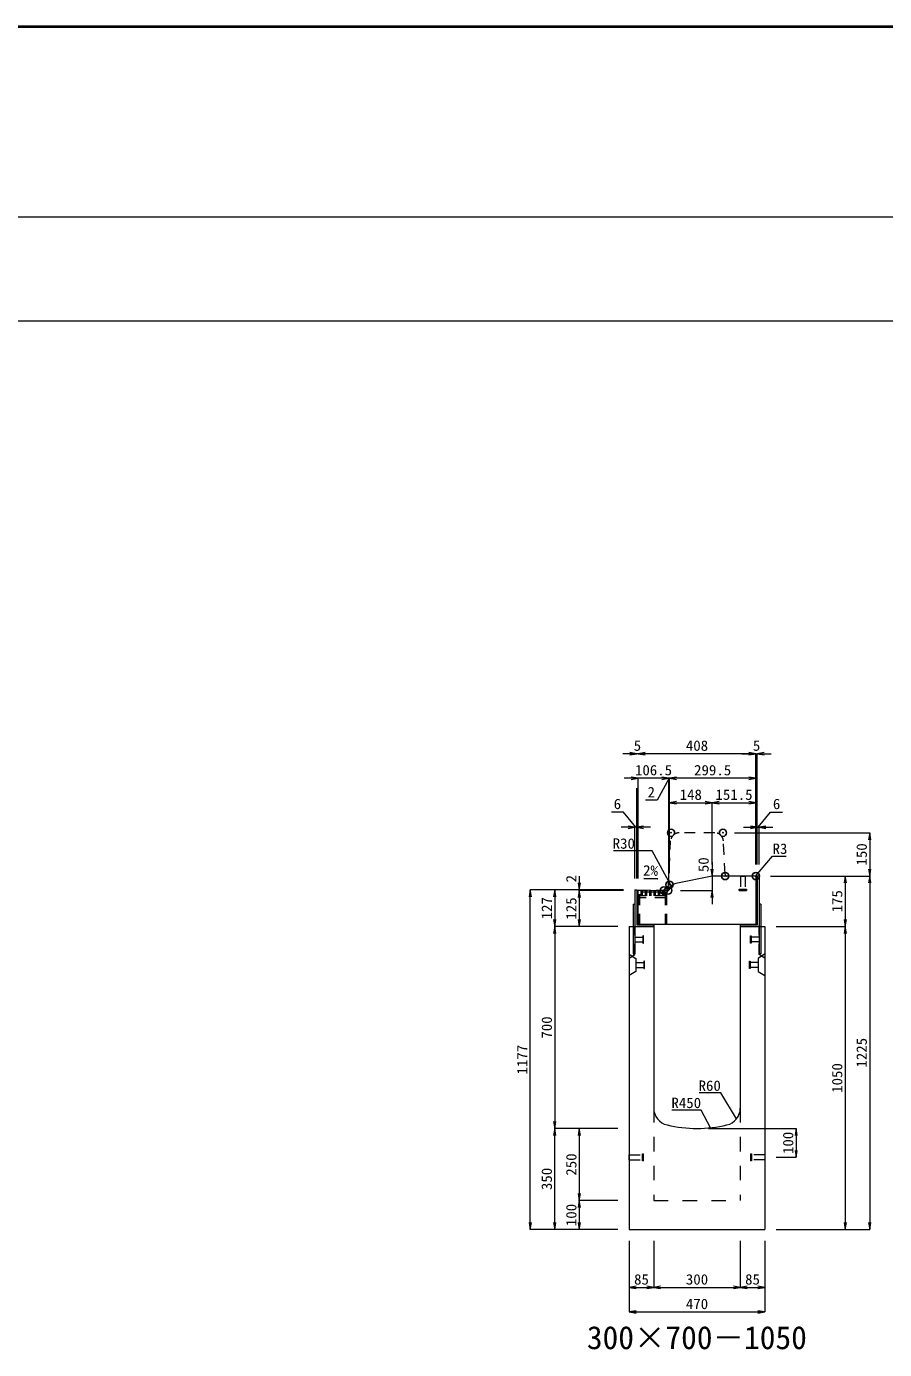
# Model space of a CAD drawing. Units: millimetres at full size. Extents: x -1809 to 57027, y -20349 to 17321.
# Drawn here: x 15075 to 18050, y -6112 to -1526 of the extents above; entities that cross this region are included whole.
import ezdxf
from ezdxf.enums import TextEntityAlignment as Align

# ---------------------------------------------------------------- set-up
doc = ezdxf.new("R2010")
doc.units = ezdxf.units.MM
doc.header["$LTSCALE"] = 50
doc.header["$PDMODE"] = 32
doc.header["$PDSIZE"] = 25
doc.linetypes.add('USER1', pattern=[2, 1, -1])
doc.linetypes.add('USER2', pattern=[1.35, 0.75, -0.6])
for name, color, linetype, lineweight in [('インサート', 3, 'USER2', 9), ('グレーチング', 7, 'USER2', 5), ('受枠', 3, 'Continuous', 5), ('図枠', 7, 'Continuous', 5), ('寸法線', 7, 'Continuous', 13), ('引出線', 4, 'Continuous', 13), ('本体', 2, 'Continuous', 13)]:
    doc.layers.add(name, color=color, linetype=linetype, lineweight=lineweight)
doc.layers.add('作業エリア', color=11, linetype='Continuous')
doc.layers.add('文字', color=7, linetype='Continuous')
doc.styles.add('ＭＳ 明朝', font='')
doc.styles.get('ＭＳ 明朝').set_extended_font_data('MS Mincho')

# ---------------------------------------------------------------- blocks, each defined once
blk = doc.blocks.new('open_arrow')
at = {"color": 0, "linetype": 'Continuous', "lineweight": -2}
blk.add_lwpolyline([(7.5, 1.25), (0, 0), (7.5, -1.25)], dxfattribs=at)

msp = doc.modelspace()

# ---------------------------------------------------------------- linework, layer by layer
at = {"layer": 'インサート'}
for p, q in [((17550.5, -4471.05), (17550.5, -4517.05)), ((17550.5, -4471.05), (17567.5, -4471.05)), ((17567.5, -4471.05), (17567.5, -4517.05)), ((17546.5, -4521.05), (17546.5, -4517.05)), ((17546.5, -4517.05), (17571.5, -4517.05)), ((17546.5, -4521.05), (17571.5, -4521.05)), ((17571.5, -4517.05), (17571.5, -4521.05)), ((17185, -4682.55), (17212, -4682.55)), ((17185, -4682.55), (17185, -4699.55)), ((17185, -4699.55), (17212, -4699.55)), ((17215, -4678.55), (17212, -4678.55)), ((17212, -4678.55), (17212, -4703.55)), ((17212, -4703.55), (17215, -4703.55)), ((17215, -4703.55), (17215, -4678.55)), ((17585, -4678.55), (17588, -4678.55)), ((17585, -4703.55), (17585, -4678.55)), ((17588, -4703.55), (17585, -4703.55)), ((17588, -4678.55), (17588, -4703.55)), ((17615, -4682.55), (17588, -4682.55)), ((17615, -4699.55), (17588, -4699.55)), ((17615, -4682.55), (17615, -4699.55)), ((17218.2, -4766.55), (17215.2, -4766.55)), ((17215.2, -4766.55), (17215.2, -4791.55)), ((17218.2, -4791.55), (17218.2, -4766.55)), ((17581.8, -4766.55), (17584.8, -4766.55)), ((17581.8, -4791.55), (17581.8, -4766.55)), ((17584.8, -4766.55), (17584.8, -4791.55)), ((17188.2, -4770.55), (17215.2, -4770.55)), ((17188.2, -4770.55), (17188.2, -4787.55)), ((17188.2, -4787.55), (17215.2, -4787.55)), ((17215.2, -4791.55), (17218.2, -4791.55)), ((17584.8, -4791.55), (17581.8, -4791.55)), ((17611.8, -4770.55), (17584.8, -4770.55)), ((17611.8, -4787.55), (17584.8, -4787.55)), ((17611.8, -4770.55), (17611.8, -4787.55)), ((17165, -5437.55), (17211, -5437.55)), ((17165, -5454.55), (17165, -5437.55)), ((17165, -5454.55), (17211, -5454.55)), ((17211, -5458.55), (17211, -5433.55)), ((17211, -5433.55), (17215, -5433.55)), ((17215, -5458.55), (17215, -5433.55)), ((17585, -5433.55), (17589, -5433.55)), ((17585, -5433.55), (17585, -5458.55)), ((17589, -5433.55), (17589, -5458.55)), ((17635, -5437.55), (17589, -5437.55)), ((17635, -5454.55), (17589, -5454.55)), ((17635, -5437.55), (17635, -5454.55)), ((17215, -5458.55), (17211, -5458.55)), ((17589, -5458.55), (17585, -5458.55))]:
    msp.add_line(p, q, dxfattribs=at)
at = {"layer": 'グレーチング'}
for p, q in [((17197.5, -4639.05), (17197.5, -4521.05)), ((17295.5, -4521.05), (17197.5, -4521.05)), ((17202, -4639.05), (17202, -4521.05)), ((17291, -4540.05), (17202, -4540.05)), ((17206.5, -4540.05), (17206.5, -4521.05)), ((17211, -4540.05), (17211, -4521.05)), ((17221.6, -4527.05), (17211, -4527.05)), ((17221.6, -4540.05), (17221.6, -4521.05)), ((17226.1, -4540.05), (17226.1, -4521.05)), ((17236.7, -4527.05), (17226.1, -4527.05)), ((17236.7, -4540.05), (17236.7, -4521.05)), ((17241.2, -4540.05), (17241.2, -4521.05)), ((17251.8, -4527.05), (17241.2, -4527.05)), ((17251.8, -4540.05), (17251.8, -4521.05)), ((17256.3, -4540.05), (17256.3, -4521.05)), ((17266.9, -4527.05), (17256.3, -4527.05)), ((17266.9, -4540.05), (17266.9, -4521.05)), ((17271.4, -4540.05), (17271.4, -4521.05)), ((17282, -4527.05), (17271.4, -4527.05)), ((17282, -4540.05), (17282, -4521.05)), ((17286.5, -4540.05), (17286.5, -4521.05)), ((17291, -4639.05), (17291, -4521.05)), ((17295.5, -4639.05), (17295.5, -4521.05)), ((17291, -4546.05), (17202, -4546.05))]:
    msp.add_line(p, q, dxfattribs=at)
at = {"layer": '作業エリア'}
for p in [(17310, -4321.05), (17490, -4321.05), (17304.5, -4501.05), (17497.5, -4471.05), (17604, -4471.05), (17285, -4521.05), (17300, -4521.05)]:
    msp.add_point(p, dxfattribs=at)
at = {"layer": '受枠'}
for p, q in [((17609, -4471.05), (17609, -4640.05)), ((17615, -4471.05), (17609, -4471.05)), ((17615, -4471.05), (17615, -4741.05)), ((17185, -4519.05), (17185, -4741.05)), ((17185, -4519.05), (17191, -4519.05)), ((17191, -4519.05), (17191, -4640.05)), ((17179, -4569.05), (17179, -4741.05)), ((17179, -4569.05), (17185, -4569.05)), ((17621, -4569.05), (17615, -4569.05)), ((17621, -4569.05), (17621, -4741.05)), ((17185, -4646.05), (17250, -4646.05)), ((17191, -4640.05), (17250, -4640.05)), ((17250, -4640.05), (17250, -4646.05)), ((17550, -4640.05), (17550, -4646.05)), ((17609, -4640.05), (17550, -4640.05)), ((17615, -4646.05), (17550, -4646.05)), ((17179, -4741.05), (17185, -4741.05)), ((17621, -4741.05), (17615, -4741.05))]:
    msp.add_line(p, q, dxfattribs=at)
at = {"layer": '図枠', "lineweight": 40}
msp.add_line((1200, -1526.05), (24600, -1526.05), dxfattribs=at)
at = {"layer": '図枠', "lineweight": 13}
for p, q in [((2100, -2186.05), (23700, -2186.05)), ((2100, -2546.05), (23700, -2546.05))]:
    msp.add_line(p, q, dxfattribs=at)
at = {"layer": '寸法線'}
for p, q in [((17244, -4046.93), (17143, -4046.93)), ((17604, -4046.93), (17196, -4046.93)), ((17556, -4046.93), (17657, -4046.93)), ((17604, -4431.03), (17604, -4046.93)), ((17604, -4431.03), (17604, -4046.93)), ((17609, -4431.03), (17609, -4046.93)), ((17302.57, -4131.93), (17148, -4131.93)), ((17191, -4479.03), (17191, -4166.91)), ((17196, -4479.25), (17196, -4131.93)), ((17352.5, -4131.93), (17254.57, -4131.93)), ((17303.53, -4131.93), (17261.69, -4208.3)), ((17302.57, -4481.03), (17302.57, -4131.93)), ((17604, -4131.93), (17304.5, -4131.93)), ((17304.5, -4461.03), (17304.5, -4131.93)), ((17604, -4431.03), (17604, -4131.93)), ((17196, -4479.25), (17196, -4176.93)), ((17196, -4479.25), (17196, -4176.93)), ((17261.69, -4208.3), (17221.28, -4208.3)), ((17302.57, -4481.03), (17302.57, -4178.69)), ((17304.5, -4461.03), (17304.5, -4176.93)), ((17304.5, -4216.93), (17452.5, -4216.93)), ((17304.5, -4461.03), (17304.5, -4216.93)), ((17452.5, -4431.03), (17452.5, -4216.93)), ((17452.5, -4216.93), (17604, -4216.93)), ((17452.5, -4431.03), (17452.5, -4216.93)), ((17604, -4431.03), (17604, -4216.93)), ((17144.67, -4249.13), (17103.44, -4249.13)), ((17188, -4301.93), (17144.67, -4249.13)), ((17612, -4301.93), (17655.33, -4249.13)), ((17655.33, -4249.13), (17696.56, -4249.13)), ((17239, -4301.93), (17137, -4301.93)), ((17185, -4479.03), (17185, -4301.93)), ((17191, -4479.03), (17191, -4301.93)), ((17561, -4301.93), (17663, -4301.93)), ((17609, -4431.03), (17609, -4301.93)), ((17615, -4431.03), (17615, -4301.93)), ((17530.02, -4321.05), (17998.78, -4321.05)), ((17998.78, -4321.05), (17998.78, -4471.05)), ((17452.5, -4423.05), (17452.5, -4569.05)), ((16992.06, -4471.05), (16992.06, -4569.05)), ((17655.02, -4471.05), (17913.78, -4471.05)), ((17655.02, -4471.05), (17998.78, -4471.05)), ((17655.02, -4471.05), (17998.78, -4471.05)), ((17913.78, -4471.05), (17913.78, -4646.05)), ((17998.78, -4471.05), (17998.78, -5696.05)), ((16822.06, -5696.05), (16822.06, -4519.05)), ((17144.98, -4519.05), (16822.06, -4519.05)), ((16907.06, -4519.05), (16907.06, -4646.05)), ((17144.98, -4519.05), (16907.06, -4519.05)), ((17144.98, -4519.05), (16992.06, -4519.05)), ((17144.98, -4521.05), (16992.06, -4521.05)), ((16992.06, -4521.05), (16992.06, -4646.05)), ((17144.98, -4521.05), (16992.06, -4521.05)), ((17342.59, -4521.05), (17452.5, -4521.05)), ((17124.98, -4646.05), (16907.06, -4646.05)), ((16907.06, -4646.05), (16907.06, -5346.05)), ((17124.98, -4646.05), (16907.06, -4646.05)), ((17124.98, -4646.05), (16992.06, -4646.05)), ((17675.02, -4646.05), (17913.78, -4646.05)), ((17675.02, -4646.05), (17913.78, -4646.05)), ((17913.78, -4646.05), (17913.78, -5696.05)), ((17124.98, -5346.05), (16907.06, -5346.05)), ((16907.06, -5696.05), (16907.06, -5346.05)), ((17124.98, -5346.05), (16907.06, -5346.05)), ((16992.06, -5346.05), (16992.06, -5596.05)), ((17124.98, -5346.05), (16992.06, -5346.05)), ((17440.02, -5346.05), (17743.78, -5346.05)), ((17743.78, -5346.05), (17743.78, -5446.05)), ((17675.02, -5446.05), (17743.78, -5446.05)), ((17124.98, -5596.05), (16992.06, -5596.05)), ((16992.06, -5596.05), (16992.06, -5696.05)), ((17124.98, -5596.05), (16992.06, -5596.05)), ((17124.98, -5696.05), (16822.06, -5696.05)), ((17124.98, -5696.05), (16907.06, -5696.05)), ((17124.98, -5696.05), (16992.06, -5696.05)), ((17675.02, -5696.05), (17913.78, -5696.05)), ((17675.02, -5696.05), (17998.78, -5696.05)), ((17165, -5736.07), (17165, -5897.21)), ((17165, -5736.07), (17165, -5982.21)), ((17250, -5736.07), (17250, -5897.21)), ((17250, -5736.07), (17250, -5897.21)), ((17550, -5736.07), (17550, -5897.21)), ((17550, -5736.07), (17550, -5897.21)), ((17635, -5736.07), (17635, -5897.21)), ((17635, -5736.07), (17635, -5982.21)), ((17165, -5897.21), (17250, -5897.21)), ((17250, -5897.21), (17550, -5897.21)), ((17550, -5897.21), (17635, -5897.21)), ((17165, -5982.21), (17635, -5982.21))]:
    msp.add_line(p, q, dxfattribs=at)
at = {"layer": '引出線'}
for points in [[(17310.6, -4505.19), (17244.87, -4383.51), (17184.87, -4383.51), (17110.2, -4383.51)], [(17603.12, -4471.93), (17661.85, -4401.57), (17709.57, -4401.57)], [(17264, -4481.04), (17215.26, -4480.06), (17264, -4481.04)], [(17537.07, -5312.74), (17482.66, -5222.84), (17407.98, -5222.84)], [(17446.44, -5343.65), (17414.22, -5282.51), (17313.21, -5282.51)]]:
    msp.add_lwpolyline(points, dxfattribs=at)
at = {"layer": '本体', "linetype": 'USER2', "lineweight": 9}
for p, q in [((17300.33, -4514.4), (17308.57, -4349.56)), ((17461.46, -4321.05), (17338.54, -4321.05)), ((17497.17, -4464.4), (17491.43, -4349.56)), ((17185, -4743.05), (17185, -4646.05)), ((17615, -4743.05), (17615, -4646.05)), ((17165, -4755.55), (17185, -4743.05)), ((17635, -4755.55), (17615, -4743.05))]:
    msp.add_line(p, q, dxfattribs=at)
at = {"layer": '本体'}
for p, q in [((17452.5, -4471.05), (17326.19, -4496.66)), ((17601, -4471.05), (17452.5, -4471.05)), ((17604, -4474.05), (17604, -4639.05)), ((17196, -4639.05), (17196, -4519.27)), ((17196, -4519.27), (17285, -4521.05)), ((17285, -4521.05), (17302.57, -4521.05)), ((17165, -4646.05), (17165, -5696.05)), ((17165, -4646.05), (17250, -4646.05)), ((17604, -4639.05), (17196, -4639.05)), ((17250, -4646.05), (17250, -5275.53)), ((17550, -4646.05), (17550, -5275.53)), ((17550, -4646.05), (17635, -4646.05)), ((17635, -4646.05), (17635, -5696.05)), ((17165, -5696.05), (17635, -5696.05))]:
    msp.add_line(p, q, dxfattribs=at)
at = {"layer": '本体', "lineweight": 9}
for p, q in [((17165, -4742.05), (17188.2, -4756.55)), ((17188.2, -4756.55), (17188.2, -4801.55)), ((17634.58, -4742.31), (17611.8, -4756.55)), ((17611.8, -4756.55), (17611.8, -4801.55)), ((17188.2, -4801.55), (17165, -4816.05)), ((17611.8, -4801.55), (17635, -4816.05))]:
    msp.add_line(p, q, dxfattribs=at)
at = {"layer": '本体', "linetype": 'USER1', "lineweight": 15}
for p, q in [((17250, -5275.53), (17250, -5596.05)), ((17550, -5275.53), (17550, -5596.05)), ((17250, -5596.05), (17550, -5596.05))]:
    msp.add_line(p, q, dxfattribs=at)
at = {"layer": '本体', "linetype": 'USER2', "lineweight": 9}
for centre, radius, start, end in [((17338.54, -4351.05), 30, 90, 177.13759), ((17461.46, -4351.05), 30, 2.86241, 90), ((17504.16, -4464.05), 7, 182.86241, 270), ((17293.34, -4514.05), 7, 270, 357.13759)]:
    msp.add_arc(centre, radius, start, end, dxfattribs=at)
at = {"layer": '本体'}
for centre, radius, start, end in [((17601, -4474.05), 3, 0, 90), ((17332.15, -4526.06), 30, 101.45875, 170.39512), ((17310, -5275.53), 60, 180, 256.65764), ((17490, -5275.53), 60, 283.34236, 0), ((17400, -4896.05), 450, 256.65764, 283.34236)]:
    msp.add_arc(centre, radius, start, end, dxfattribs=at)

# ---------------------------------------------------------------- block references
at = {"layer": '寸法線', "xscale": 3.2, "yscale": 3.2}
for p, rotation in [((17191, -4046.93), 180), ((17604, -4046.93), 180), ((17604, -4046.93), 180), ((17196, -4131.93), 180), ((17302.57, -4131.93), 180), ((17302.57, -4131.93), 180), ((17604, -4131.93), 180), ((17452.5, -4216.93), 180), ((17604, -4216.93), 180), ((17185, -4301.93), 180), ((17609, -4301.93), 180), ((17998.78, -4321.05), 270), ((17452.5, -4471.05), 90), ((17998.78, -4471.05), 90), ((17913.78, -4471.05), 270), ((17998.78, -4471.05), 270), ((16822.06, -4519.05), 270), ((16907.06, -4519.05), 270), ((16992.06, -4519.05), 90), ((16992.06, -4521.05), 270), ((16992.06, -4521.05), 270), ((17452.5, -4521.05), 270), ((16907.06, -4646.05), 90), ((16992.06, -4646.05), 90), ((17913.78, -4646.05), 90), ((16907.06, -4646.05), 270), ((17913.78, -4646.05), 270), ((16907.06, -5346.05), 90), ((16907.06, -5346.05), 270), ((16992.06, -5346.05), 270), ((17743.78, -5346.05), 270), ((17743.78, -5446.05), 90), ((16992.06, -5596.05), 90), ((16992.06, -5596.05), 270), ((16822.06, -5696.05), 90), ((16907.06, -5696.05), 90), ((16992.06, -5696.05), 90), ((17913.78, -5696.05), 90), ((17998.78, -5696.05), 90), ((17250, -5897.21), 180), ((17550, -5897.21), 180), ((17635, -5897.21), 180), ((17635, -5982.21), 180)]:
    msp.add_blockref('open_arrow', p, dxfattribs=dict(at, rotation=rotation))
for p in [(17196, -4046.93), (17196, -4046.93), (17609, -4046.93), (17304.5, -4131.93), (17304.5, -4131.93), (17304.5, -4216.93), (17452.5, -4216.93), (17191, -4301.93), (17615, -4301.93), (17165, -5897.21), (17250, -5897.21), (17550, -5897.21), (17165, -5982.21)]:
    msp.add_blockref('open_arrow', p, dxfattribs=at)
at = {"layer": '引出線', "xscale": 0.0533, "yscale": 0.0533}
for p, rotation in [((17264, -4481.04), 178.9), ((17603.12, -4471.93), 50.2), ((17310.6, -4505.19), 118.4), ((17537.07, -5312.74), 121.2), ((17446.44, -5343.65), 117.8)]:
    msp.add_blockref('open_arrow', p, dxfattribs=dict(at, rotation=rotation))

# ---------------------------------------------------------------- texts
at = {"layer": '寸法線', "style": 'ＭＳ 明朝', "width": 1.05}
for s, p in [('5', (17193.5, -4018.91)), ('408', (17400, -4018.91)), ('5', (17606.5, -4018.91)), ('106.5', (17249.28, -4103.91)), ('299.5', (17454.25, -4103.91)), ('2', (17241.48, -4180.28)), ('148', (17378.5, -4188.91)), ('151.5', (17528.25, -4188.91)), ('6', (17124.05, -4221.11)), ('6', (17675.95, -4221.11)), ('85', (17207.5, -5869.19)), ('300', (17400, -5869.19)), ('85', (17592.5, -5869.19)), ('470', (17400, -5954.19))]:
    msp.add_text(s, height=36.03, dxfattribs=at).set_placement(p, align=Align.MIDDLE_CENTER)
for s, p in [('150', (17970.76, -4396.05)), ('50', (17422.5, -4431.79)), ('2', (16964.06, -4480.2)), ('175', (17885.76, -4558.55)), ('127', (16879.04, -4582.55)), ('125', (16964.04, -4583.55)), ('700', (16879.04, -4996.05)), ('1225', (17970.76, -5083.55)), ('1177', (16794.04, -5107.55)), ('1050', (17885.76, -5171.05)), ('100', (17715.76, -5396.05)), ('250', (16964.04, -5471.05)), ('350', (16879.04, -5521.05)), ('100', (16964.04, -5646.05))]:
    msp.add_text(s, height=36.03, rotation=90, dxfattribs=at).set_placement(p, align=Align.MIDDLE_CENTER)
at = {"layer": '引出線', "style": 'ＭＳ 明朝', "width": 1.05}
for s, p in [('R30', (17184.87, -4340.31)), ('R60', (17482.66, -5179.64)), ('R450', (17414.22, -5239.31))]:
    msp.add_text(s, height=36.03, dxfattribs=at).set_placement(p, align=Align.TOP_RIGHT)
msp.add_text('R3', height=36.03, dxfattribs=at).set_placement((17661.85, -4358.37), align=Align.TOP_LEFT)
msp.add_text('2%', height=36.03, rotation=358.854, dxfattribs=at).set_placement((17264.94, -4434.14), align=Align.TOP_RIGHT)
at = {"layer": '文字', "style": 'ＭＳ 明朝'}
msp.add_text('300×700－1050', height=80.06, dxfattribs=at).set_placement((17399.52, -6071.03), align=Align.MIDDLE_CENTER)

doc.saveas('drawing.dxf')
